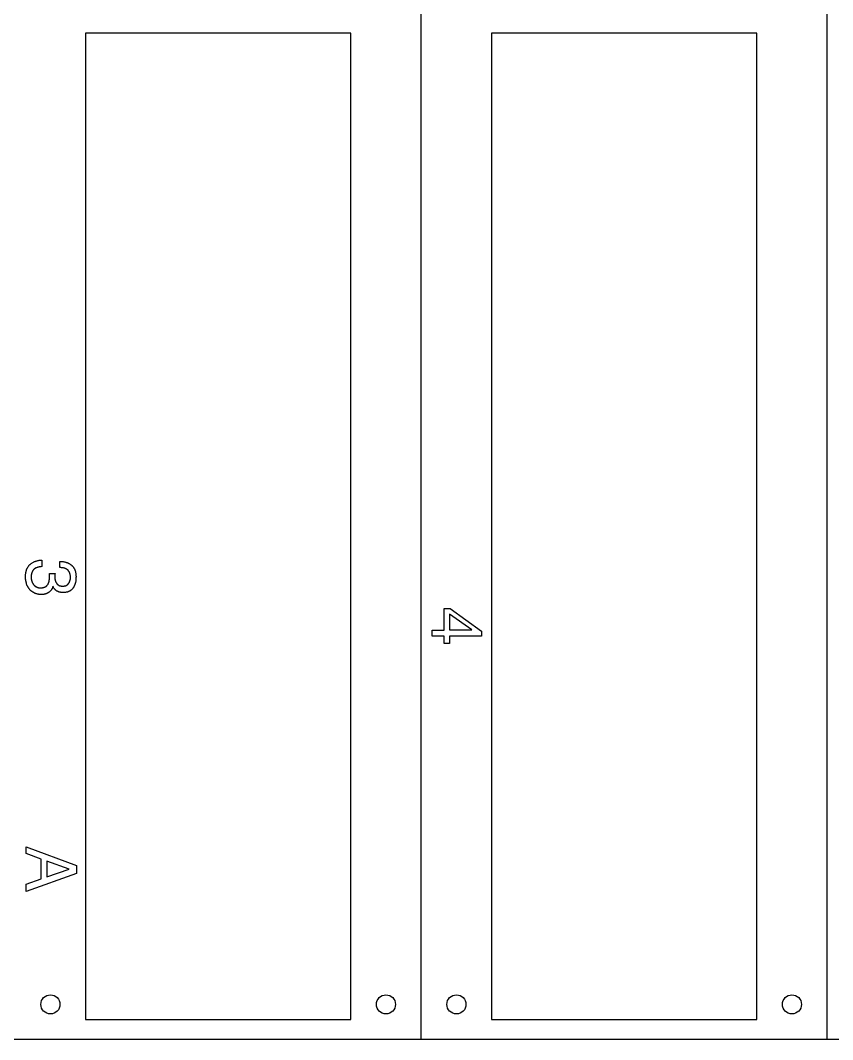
# Model space of a CAD drawing. Extents: x 0 to 323, y 0 to 407.
# Drawn here: x 81.2 to 161.9, y 0 to 101.3 of the extents above; entities that cross this region are included whole.
import ezdxf

# ---------------------------------------------------------------- set-up
doc = ezdxf.new("R2010")
doc.units = 0
for name, color, linetype in [('BORDER', 7, 'CONTINUOUS'), ('GRID_PCB_EX', 6, 'CONTINUOUS'), ('SCREWS-BORDER', 3, 'CONTINUOUS'), ('TEXT_LAYER$TXT_03', 4, 'CONTINUOUS'), ('TEXT_LAYER$TXT_04', 4, 'CONTINUOUS'), ('TEXT_LAYER$TXT_AMICA', 4, 'CONTINUOUS')]:
    doc.layers.add(name, color=color, linetype=linetype)

msp = doc.modelspace()

# ---------------------------------------------------------------- linework, layer by layer
at = {"layer": 'BORDER'}
for p, q in [((120.99, 0), (120.99, 406.96)), ((161.32, 0), (161.32, 406.96)), ((322.64, 0), (0, 0))]:
    msp.add_line(p, q, dxfattribs=at)
at = {"layer": 'GRID_PCB_EX'}
for p, q in [((87.66, 99.99), (87.66, 2)), ((113.99, 99.99), (87.66, 99.99)), ((113.99, 2), (113.99, 99.99)), ((127.99, 99.99), (127.99, 2)), ((154.32, 99.99), (127.99, 99.99)), ((154.32, 2), (154.32, 99.99)), ((87.66, 2), (113.99, 2)), ((127.99, 2), (154.32, 2))]:
    msp.add_line(p, q, dxfattribs=at)
at = {"layer": 'SCREWS-BORDER'}
for centre in [(84.16, 3.5), (117.49, 3.5), (124.49, 3.5), (157.82, 3.5)]:
    msp.add_circle(centre, 0.95, dxfattribs=at)
at = {"layer": 'TEXT_LAYER$TXT_03'}
for p, q in [((82.85, 47.58), (82.91, 47.6)), ((82.91, 47.6), (82.97, 47.61)), ((82.97, 47.61), (83.03, 47.62)), ((83.03, 47.62), (83.09, 47.62)), ((83.09, 47.62), (83.15, 47.63)), ((83.15, 47.63), (83.2, 47.63)), ((83.2, 47.63), (83.26, 47.63)), ((83.26, 47.63), (83.32, 47.63)), ((83.32, 47.63), (83.32, 46.99)), ((81.76, 46.57), (81.77, 46.61)), ((81.77, 46.61), (81.78, 46.65)), ((81.78, 46.65), (81.8, 46.7)), ((81.8, 46.7), (81.81, 46.74)), ((81.81, 46.74), (81.83, 46.77)), ((81.83, 46.77), (81.84, 46.81)), ((81.84, 46.81), (81.86, 46.85)), ((81.86, 46.85), (81.88, 46.88)), ((81.88, 46.88), (81.9, 46.92)), ((81.9, 46.92), (81.92, 46.95)), ((81.92, 46.95), (81.94, 46.99)), ((81.94, 46.99), (81.96, 47.02)), ((81.96, 47.02), (81.98, 47.05)), ((81.98, 47.05), (82.01, 47.08)), ((82.01, 47.08), (82.03, 47.11)), ((82.03, 47.11), (82.06, 47.14)), ((82.06, 47.14), (82.08, 47.17)), ((82.08, 47.17), (82.11, 47.19)), ((82.11, 47.19), (82.14, 47.22)), ((82.14, 47.22), (82.17, 47.24)), ((82.17, 47.24), (82.21, 47.28)), ((82.21, 47.28), (82.26, 47.31)), ((82.26, 47.31), (82.31, 47.35)), ((82.31, 47.35), (82.36, 47.38)), ((82.36, 47.38), (82.41, 47.41)), ((82.4, 46.58), (82.39, 46.57)), ((82.41, 46.6), (82.4, 46.58)), ((82.41, 47.41), (82.47, 47.44)), ((82.42, 46.61), (82.41, 46.6)), ((82.43, 46.63), (82.42, 46.62)), ((82.42, 46.62), (82.42, 46.61)), ((82.44, 46.64), (82.43, 46.63)), ((82.45, 46.65), (82.44, 46.64)), ((82.46, 46.66), (82.45, 46.65)), ((82.47, 46.67), (82.46, 46.66)), ((82.47, 47.44), (82.52, 47.46)), ((82.48, 46.68), (82.47, 46.67)), ((82.49, 46.69), (82.48, 46.68)), ((82.5, 46.7), (82.49, 46.69)), ((82.51, 46.72), (82.5, 46.71)), ((82.5, 46.71), (82.5, 46.7)), ((82.52, 46.73), (82.51, 46.72)), ((82.52, 47.46), (82.57, 47.49)), ((82.53, 46.74), (82.52, 46.73)), ((82.55, 46.75), (82.53, 46.74)), ((82.56, 46.76), (82.55, 46.75)), ((82.57, 46.77), (82.56, 46.76)), ((82.57, 47.49), (82.63, 47.51)), ((82.58, 46.78), (82.57, 46.77)), ((82.59, 46.79), (82.58, 46.78)), ((82.6, 46.79), (82.59, 46.79)), ((82.61, 46.8), (82.6, 46.79)), ((82.62, 46.81), (82.61, 46.8)), ((82.65, 46.82), (82.62, 46.81)), ((82.63, 47.51), (82.68, 47.53)), ((82.66, 46.83), (82.65, 46.82)), ((82.68, 46.84), (82.66, 46.83)), ((82.68, 47.53), (82.74, 47.55)), ((82.69, 46.85), (82.68, 46.84)), ((82.71, 46.86), (82.69, 46.85)), ((82.72, 46.86), (82.71, 46.86)), ((82.74, 46.87), (82.72, 46.86)), ((82.74, 47.55), (82.8, 47.57)), ((82.76, 46.88), (82.74, 46.87)), ((82.78, 46.89), (82.76, 46.88)), ((82.79, 46.89), (82.78, 46.89)), ((82.83, 46.91), (82.79, 46.89)), ((82.8, 47.57), (82.85, 47.58)), ((82.87, 46.92), (82.83, 46.91)), ((82.91, 46.93), (82.87, 46.92)), ((82.96, 46.94), (82.91, 46.93)), ((83, 46.95), (82.96, 46.94)), ((83.05, 46.96), (83, 46.95)), ((83.1, 46.97), (83.05, 46.96)), ((83.15, 46.97), (83.1, 46.97)), ((83.21, 46.98), (83.15, 46.97)), ((83.32, 46.99), (83.21, 46.98)), ((85.1, 47.51), (85.17, 47.51)), ((85.1, 46.9), (85.1, 47.51)), ((85.15, 46.9), (85.1, 46.9)), ((85.2, 46.9), (85.15, 46.9)), ((85.17, 47.51), (85.23, 47.51)), ((85.25, 46.89), (85.2, 46.9)), ((85.23, 47.51), (85.3, 47.5)), ((85.3, 46.89), (85.25, 46.89)), ((85.3, 47.5), (85.36, 47.5)), ((85.34, 46.88), (85.3, 46.89)), ((85.38, 46.88), (85.34, 46.88)), ((85.36, 47.5), (85.42, 47.49)), ((85.43, 46.87), (85.38, 46.88)), ((85.42, 47.49), (85.49, 47.48)), ((85.47, 46.86), (85.43, 46.87)), ((85.51, 46.85), (85.47, 46.86)), ((85.49, 47.48), (85.54, 47.47)), ((85.54, 46.84), (85.51, 46.85)), ((85.54, 47.47), (85.6, 47.46)), ((85.58, 46.83), (85.54, 46.84)), ((85.6, 46.82), (85.58, 46.83)), ((85.6, 47.46), (85.66, 47.44)), ((85.62, 46.82), (85.6, 46.82)), ((85.63, 46.81), (85.62, 46.82)), ((85.65, 46.8), (85.63, 46.81)), ((85.66, 46.8), (85.65, 46.8)), ((85.66, 47.44), (85.72, 47.43)), ((85.68, 46.79), (85.66, 46.8)), ((85.7, 46.78), (85.68, 46.79)), ((85.71, 46.77), (85.7, 46.78)), ((85.73, 46.77), (85.71, 46.77)), ((85.72, 47.43), (85.74, 47.42)), ((85.74, 46.76), (85.73, 46.77)), ((85.74, 47.42), (85.77, 47.41)), ((85.75, 46.75), (85.74, 46.76)), ((85.76, 46.74), (85.75, 46.75)), ((85.78, 46.74), (85.76, 46.74)), ((85.77, 47.41), (85.8, 47.4)), ((85.79, 46.73), (85.78, 46.74)), ((85.8, 46.72), (85.79, 46.73)), ((85.8, 47.4), (85.82, 47.39)), ((85.81, 46.71), (85.8, 46.72)), ((85.82, 46.7), (85.81, 46.71)), ((85.82, 47.39), (85.85, 47.38)), ((85.84, 46.69), (85.82, 46.7)), ((85.85, 46.68), (85.84, 46.69)), ((85.85, 47.38), (85.88, 47.37)), ((85.86, 46.68), (85.85, 46.68)), ((85.87, 46.67), (85.86, 46.68)), ((85.88, 46.66), (85.87, 46.67)), ((85.88, 47.37), (85.9, 47.36)), ((85.89, 46.65), (85.88, 46.66)), ((85.9, 46.64), (85.89, 46.65)), ((85.9, 47.36), (85.93, 47.34)), ((85.91, 46.63), (85.9, 46.64)), ((85.92, 46.62), (85.91, 46.63)), ((85.93, 46.61), (85.92, 46.62)), ((85.93, 47.34), (85.95, 47.33)), ((85.94, 46.6), (85.93, 46.61)), ((85.95, 46.59), (85.94, 46.6)), ((85.95, 47.33), (85.98, 47.32)), ((85.96, 46.57), (85.95, 46.59)), ((85.98, 47.32), (86, 47.31)), ((86, 47.31), (86.03, 47.29)), ((86.03, 47.29), (86.07, 47.27)), ((86.07, 47.27), (86.11, 47.24)), ((86.11, 47.24), (86.13, 47.23)), ((86.13, 47.23), (86.15, 47.22)), ((86.15, 47.22), (86.17, 47.2)), ((86.17, 47.2), (86.19, 47.19)), ((86.19, 47.19), (86.2, 47.18)), ((86.2, 47.18), (86.22, 47.16)), ((86.22, 47.16), (86.24, 47.15)), ((86.24, 47.15), (86.26, 47.13)), ((86.26, 47.13), (86.27, 47.12)), ((86.27, 47.12), (86.29, 47.1)), ((86.29, 47.1), (86.31, 47.09)), ((86.31, 47.09), (86.32, 47.07)), ((86.32, 47.07), (86.34, 47.05)), ((86.34, 47.05), (86.35, 47.04)), ((86.35, 47.04), (86.37, 47.02)), ((86.37, 47.02), (86.38, 47)), ((86.38, 47), (86.4, 46.99)), ((86.4, 46.99), (86.41, 46.97)), ((86.41, 46.97), (86.43, 46.95)), ((86.43, 46.95), (86.44, 46.93)), ((86.44, 46.93), (86.45, 46.91)), ((86.45, 46.91), (86.47, 46.89)), ((86.47, 46.89), (86.48, 46.88)), ((86.48, 46.88), (86.49, 46.86)), ((86.49, 46.86), (86.5, 46.84)), ((86.5, 46.84), (86.51, 46.82)), ((86.51, 46.82), (86.53, 46.8)), ((86.53, 46.8), (86.54, 46.78)), ((86.54, 46.78), (86.55, 46.76)), ((86.55, 46.76), (86.56, 46.73)), ((86.56, 46.73), (86.57, 46.71)), ((86.57, 46.71), (86.58, 46.69)), ((86.58, 46.69), (86.59, 46.65)), ((86.59, 46.65), (86.61, 46.6)), ((86.61, 46.6), (86.63, 46.56)), ((81.69, 46.1), (81.7, 46.15)), ((81.69, 46.04), (81.69, 46.1)), ((81.69, 45.99), (81.69, 46.04)), ((81.69, 45.89), (81.69, 45.99)), ((81.7, 45.83), (81.69, 45.89)), ((81.7, 46.25), (81.71, 46.3)), ((81.7, 46.2), (81.7, 46.25)), ((81.7, 46.15), (81.7, 46.2)), ((81.7, 45.78), (81.7, 45.83)), ((81.7, 45.73), (81.7, 45.78)), ((81.71, 45.69), (81.7, 45.73)), ((81.71, 46.3), (81.72, 46.34)), ((81.71, 45.64), (81.71, 45.69)), ((81.72, 45.59), (81.71, 45.64)), ((81.72, 46.39), (81.73, 46.44)), ((81.72, 46.34), (81.72, 46.39)), ((81.73, 45.54), (81.72, 45.59)), ((81.73, 46.44), (81.74, 46.48)), ((81.74, 46.48), (81.75, 46.53)), ((81.75, 46.53), (81.76, 46.57)), ((82.26, 46.1), (82.25, 46.07)), ((82.25, 46.07), (82.25, 46.03)), ((82.25, 46.03), (82.25, 45.99)), ((82.25, 45.99), (82.25, 45.96)), ((82.25, 45.96), (82.25, 45.9)), ((82.25, 45.9), (82.25, 45.87)), ((82.25, 45.87), (82.25, 45.84)), ((82.25, 45.84), (82.26, 45.81)), ((82.27, 46.21), (82.26, 46.18)), ((82.26, 46.18), (82.26, 46.14)), ((82.26, 46.14), (82.26, 46.1)), ((82.26, 45.81), (82.26, 45.78)), ((82.26, 45.78), (82.26, 45.75)), ((82.26, 45.75), (82.27, 45.73)), ((82.28, 46.28), (82.27, 46.24)), ((82.27, 46.24), (82.27, 46.21)), ((82.27, 45.73), (82.27, 45.7)), ((82.27, 45.7), (82.28, 45.67)), ((82.29, 46.31), (82.28, 46.28)), ((82.28, 45.67), (82.28, 45.65)), ((82.28, 45.65), (82.29, 45.62)), ((82.3, 46.34), (82.29, 46.31)), ((82.29, 45.62), (82.29, 45.59)), ((82.29, 45.59), (82.3, 45.57)), ((82.31, 46.4), (82.3, 46.37)), ((82.3, 46.37), (82.3, 46.34)), ((82.32, 46.43), (82.31, 46.4)), ((82.34, 46.45), (82.32, 46.43)), ((82.35, 46.48), (82.34, 46.45)), ((82.36, 46.51), (82.35, 46.48)), ((82.37, 46.52), (82.36, 46.51)), ((82.38, 46.55), (82.37, 46.53)), ((82.37, 46.53), (82.37, 46.52)), ((82.39, 46.56), (82.38, 46.55)), ((82.39, 46.57), (82.39, 46.56)), ((84.03, 45.56), (84.04, 45.62)), ((84.04, 45.62), (84.05, 45.67)), ((84.05, 45.67), (84.06, 45.73)), ((84.06, 45.73), (84.07, 45.79)), ((84.07, 45.85), (84.08, 45.92)), ((84.07, 45.79), (84.07, 45.85)), ((84.08, 46.3), (84.62, 46.3)), ((84.08, 46.17), (84.08, 46.3)), ((84.08, 46.05), (84.08, 46.17)), ((84.08, 45.98), (84.08, 46.05)), ((84.08, 45.92), (84.08, 45.98)), ((84.61, 46.21), (84.6, 46.14)), ((84.6, 46.14), (84.6, 46.08)), ((84.6, 46.08), (84.6, 46)), ((84.6, 46), (84.6, 45.96)), ((84.6, 45.96), (84.6, 45.92)), ((84.6, 45.92), (84.6, 45.88)), ((84.6, 45.88), (84.61, 45.84)), ((84.62, 46.3), (84.61, 46.21)), ((84.61, 45.84), (84.61, 45.8)), ((84.61, 45.8), (84.61, 45.76)), ((84.61, 45.76), (84.62, 45.73)), ((84.62, 45.73), (84.63, 45.69)), ((84.63, 45.69), (84.63, 45.65)), ((84.63, 45.65), (84.64, 45.62)), ((84.64, 45.62), (84.65, 45.59)), ((84.65, 45.59), (84.66, 45.56)), ((85.96, 46.56), (85.96, 46.57)), ((85.97, 46.55), (85.96, 46.56)), ((85.98, 46.54), (85.97, 46.55)), ((85.99, 46.53), (85.98, 46.54)), ((86, 46.52), (85.99, 46.53)), ((86, 46.51), (86, 46.52)), ((86.01, 46.49), (86, 46.51)), ((86.02, 46.48), (86.01, 46.49)), ((86.03, 46.47), (86.02, 46.48)), ((86.03, 46.46), (86.03, 46.47)), ((86.04, 46.44), (86.03, 46.46)), ((86.05, 46.43), (86.04, 46.44)), ((86.05, 46.42), (86.05, 46.43)), ((86.06, 46.4), (86.05, 46.42)), ((86.07, 46.37), (86.06, 46.4)), ((86.08, 46.35), (86.07, 46.37)), ((86.09, 46.32), (86.08, 46.35)), ((86.1, 46.29), (86.09, 46.32)), ((86.09, 45.57), (86.1, 45.59)), ((86.09, 45.55), (86.09, 45.57)), ((86.11, 46.26), (86.1, 46.29)), ((86.1, 45.61), (86.11, 45.63)), ((86.1, 45.59), (86.1, 45.61)), ((86.12, 46.23), (86.11, 46.26)), ((86.11, 45.63), (86.12, 45.65)), ((86.12, 46.19), (86.12, 46.23)), ((86.13, 46.16), (86.12, 46.19)), ((86.12, 45.68), (86.13, 45.7)), ((86.12, 45.67), (86.12, 45.68)), ((86.12, 45.65), (86.12, 45.67)), ((86.13, 46.13), (86.13, 46.16)), ((86.14, 46.09), (86.13, 46.13)), ((86.13, 45.72), (86.14, 45.74)), ((86.13, 45.7), (86.13, 45.72)), ((86.14, 46.06), (86.14, 46.09)), ((86.14, 46.02), (86.14, 46.06)), ((86.15, 45.99), (86.14, 46.02)), ((86.14, 45.83), (86.15, 45.85)), ((86.14, 45.81), (86.14, 45.83)), ((86.14, 45.79), (86.14, 45.81)), ((86.14, 45.76), (86.14, 45.79)), ((86.14, 45.74), (86.14, 45.76)), ((86.15, 45.95), (86.15, 45.99)), ((86.15, 45.91), (86.15, 45.95)), ((86.15, 45.89), (86.15, 45.91)), ((86.15, 45.87), (86.15, 45.89)), ((86.15, 45.85), (86.15, 45.87)), ((86.63, 46.56), (86.64, 46.51)), ((86.64, 46.51), (86.65, 46.46)), ((86.65, 46.46), (86.66, 46.41)), ((86.66, 46.41), (86.67, 46.36)), ((86.67, 46.36), (86.68, 46.31)), ((86.68, 45.58), (86.67, 45.54)), ((86.68, 46.31), (86.69, 46.26)), ((86.69, 45.62), (86.68, 45.58)), ((86.69, 46.26), (86.7, 46.2)), ((86.7, 45.79), (86.69, 45.71)), ((86.69, 45.71), (86.69, 45.62)), ((86.7, 46.2), (86.7, 46.15)), ((86.7, 46.15), (86.7, 46.09)), ((86.7, 46.09), (86.71, 46.03)), ((86.71, 45.98), (86.7, 45.88)), ((86.7, 45.88), (86.7, 45.79)), ((86.71, 46.03), (86.71, 45.98)), ((81.74, 45.5), (81.73, 45.54)), ((81.74, 45.45), (81.74, 45.5)), ((81.75, 45.41), (81.74, 45.45)), ((81.77, 45.37), (81.75, 45.41)), ((81.78, 45.32), (81.77, 45.37)), ((81.79, 45.28), (81.78, 45.32)), ((81.8, 45.24), (81.79, 45.28)), ((81.82, 45.2), (81.8, 45.24)), ((81.83, 45.16), (81.82, 45.2)), ((81.85, 45.12), (81.83, 45.16)), ((81.86, 45.08), (81.85, 45.12)), ((81.88, 45.05), (81.86, 45.08)), ((81.9, 45.01), (81.88, 45.05)), ((81.92, 44.97), (81.9, 45.01)), ((81.94, 44.94), (81.92, 44.97)), ((81.96, 44.91), (81.94, 44.94)), ((81.98, 44.87), (81.96, 44.91)), ((82.01, 44.84), (81.98, 44.87)), ((82.03, 44.81), (82.01, 44.84)), ((82.05, 44.78), (82.03, 44.81)), ((82.08, 44.74), (82.05, 44.78)), ((82.1, 44.71), (82.08, 44.74)), ((82.13, 44.69), (82.1, 44.71)), ((82.16, 44.66), (82.13, 44.69)), ((82.19, 44.63), (82.16, 44.66)), ((82.22, 44.6), (82.19, 44.63)), ((82.25, 44.58), (82.22, 44.6)), ((82.28, 44.55), (82.25, 44.58)), ((82.3, 45.57), (82.31, 45.54)), ((82.31, 45.54), (82.32, 45.52)), ((82.32, 45.52), (82.32, 45.5)), ((82.32, 45.5), (82.33, 45.47)), ((82.33, 45.47), (82.34, 45.45)), ((82.34, 45.45), (82.35, 45.43)), ((82.35, 45.43), (82.36, 45.4)), ((82.36, 45.4), (82.37, 45.38)), ((82.37, 45.38), (82.38, 45.36)), ((82.38, 45.36), (82.4, 45.34)), ((82.4, 45.34), (82.41, 45.32)), ((82.41, 45.32), (82.42, 45.3)), ((82.42, 45.3), (82.44, 45.28)), ((82.44, 45.28), (82.45, 45.26)), ((82.45, 45.26), (82.46, 45.24)), ((82.46, 45.24), (82.48, 45.22)), ((82.48, 45.22), (82.49, 45.2)), ((82.49, 45.2), (82.51, 45.18)), ((82.51, 45.18), (82.53, 45.16)), ((82.53, 45.16), (82.54, 45.14)), ((82.54, 45.14), (82.56, 45.13)), ((82.56, 45.13), (82.58, 45.11)), ((82.58, 45.11), (82.59, 45.09)), ((82.59, 45.09), (82.61, 45.08)), ((82.61, 45.08), (82.63, 45.07)), ((82.63, 45.07), (82.65, 45.05)), ((82.65, 45.05), (82.67, 45.04)), ((82.67, 45.04), (82.69, 45.02)), ((82.69, 45.02), (82.71, 45.01)), ((82.71, 45.01), (82.72, 45)), ((82.72, 45), (82.74, 44.99)), ((82.74, 44.99), (82.76, 44.98)), ((82.76, 44.98), (82.78, 44.97)), ((82.78, 44.97), (82.81, 44.96)), ((82.81, 44.96), (82.83, 44.95)), ((82.83, 44.95), (82.85, 44.94)), ((82.85, 44.94), (82.87, 44.93)), ((82.87, 44.93), (82.89, 44.93)), ((82.89, 44.93), (82.91, 44.92)), ((82.91, 44.92), (82.94, 44.92)), ((82.94, 44.92), (82.96, 44.91)), ((82.96, 44.91), (82.98, 44.9)), ((82.98, 44.9), (83.01, 44.9)), ((83.01, 44.9), (83.03, 44.9)), ((83.03, 44.9), (83.05, 44.89)), ((83.05, 44.89), (83.08, 44.89)), ((83.08, 44.89), (83.1, 44.89)), ((83.1, 44.89), (83.13, 44.89)), ((83.13, 44.89), (83.15, 44.89)), ((83.15, 44.89), (83.18, 44.89)), ((83.18, 44.89), (83.21, 44.89)), ((83.21, 44.89), (83.24, 44.89)), ((83.24, 44.89), (83.27, 44.89)), ((83.27, 44.89), (83.3, 44.89)), ((83.3, 44.89), (83.33, 44.89)), ((83.33, 44.89), (83.35, 44.9)), ((83.35, 44.9), (83.38, 44.9)), ((83.38, 44.9), (83.41, 44.91)), ((83.41, 44.91), (83.44, 44.91)), ((83.44, 44.91), (83.46, 44.92)), ((83.46, 44.92), (83.49, 44.92)), ((83.49, 44.92), (83.51, 44.93)), ((83.51, 44.93), (83.54, 44.94)), ((83.54, 44.94), (83.56, 44.95)), ((83.56, 44.95), (83.58, 44.95)), ((83.58, 44.95), (83.6, 44.96)), ((83.6, 44.96), (83.63, 44.97)), ((83.63, 44.97), (83.65, 44.98)), ((83.65, 44.98), (83.67, 45)), ((83.67, 45), (83.68, 45)), ((83.68, 45), (83.69, 45.01)), ((83.69, 45.01), (83.7, 45.01)), ((83.7, 45.01), (83.71, 45.02)), ((83.71, 45.02), (83.72, 45.03)), ((83.72, 45.03), (83.73, 45.03)), ((83.73, 45.03), (83.74, 45.04)), ((83.74, 45.05), (83.75, 45.05)), ((83.74, 45.04), (83.74, 45.05)), ((83.75, 45.05), (83.76, 45.06)), ((83.76, 45.06), (83.77, 45.07)), ((83.77, 45.07), (83.78, 45.07)), ((83.78, 45.07), (83.79, 45.08)), ((83.79, 45.08), (83.8, 45.09)), ((83.8, 45.1), (83.81, 45.11)), ((83.8, 45.09), (83.8, 45.1)), ((83.81, 45.11), (83.82, 45.11)), ((83.82, 45.11), (83.83, 45.12)), ((83.83, 45.13), (83.84, 45.14)), ((83.83, 45.12), (83.83, 45.13)), ((83.84, 45.14), (83.85, 45.15)), ((83.85, 45.16), (83.86, 45.17)), ((83.85, 45.15), (83.85, 45.16)), ((83.86, 45.17), (83.87, 45.18)), ((83.87, 45.18), (83.88, 45.19)), ((83.87, 45.18), (83.87, 45.18)), ((83.88, 45.19), (83.89, 45.21)), ((83.89, 45.21), (83.91, 45.23)), ((83.91, 45.23), (83.92, 45.25)), ((83.92, 45.25), (83.93, 45.28)), ((83.93, 45.28), (83.94, 45.3)), ((83.94, 45.3), (83.95, 45.32)), ((83.95, 45.32), (83.96, 45.34)), ((83.96, 45.34), (83.97, 45.36)), ((83.97, 45.36), (83.98, 45.39)), ((83.98, 45.39), (83.99, 45.41)), ((83.99, 45.41), (84, 45.43)), ((84, 45.46), (84.01, 45.48)), ((84, 45.43), (84, 45.46)), ((84.01, 45.48), (84.02, 45.51)), ((84.02, 45.51), (84.03, 45.54)), ((84.03, 45.54), (84.03, 45.56)), ((84.14, 44.56), (84.13, 44.54)), ((84.16, 44.58), (84.14, 44.56)), ((84.17, 44.59), (84.16, 44.58)), ((84.19, 44.61), (84.17, 44.59)), ((84.2, 44.63), (84.19, 44.61)), ((84.22, 44.65), (84.2, 44.63)), ((84.23, 44.66), (84.22, 44.65)), ((84.24, 44.68), (84.23, 44.66)), ((84.26, 44.7), (84.24, 44.68)), ((84.27, 44.72), (84.26, 44.7)), ((84.28, 44.74), (84.27, 44.72)), ((84.29, 44.76), (84.28, 44.74)), ((84.31, 44.78), (84.29, 44.76)), ((84.32, 44.8), (84.31, 44.78)), ((84.33, 44.82), (84.32, 44.8)), ((84.34, 44.84), (84.33, 44.82)), ((84.35, 44.86), (84.34, 44.84)), ((84.36, 44.88), (84.35, 44.86)), ((84.37, 44.9), (84.36, 44.88)), ((84.38, 44.95), (84.37, 44.93)), ((84.37, 44.93), (84.37, 44.9)), ((84.39, 44.97), (84.38, 44.95)), ((84.4, 45), (84.39, 44.97)), ((84.41, 45.02), (84.4, 45)), ((84.41, 45.04), (84.41, 45.02)), ((84.42, 45.01), (84.41, 45.04)), ((84.44, 44.98), (84.42, 45.01)), ((84.45, 44.96), (84.44, 44.98)), ((84.47, 44.93), (84.45, 44.96)), ((84.48, 44.9), (84.47, 44.93)), ((84.5, 44.88), (84.48, 44.9)), ((84.51, 44.85), (84.5, 44.88)), ((84.53, 44.83), (84.51, 44.85)), ((84.55, 44.8), (84.53, 44.83)), ((84.56, 44.78), (84.55, 44.8)), ((84.58, 44.76), (84.56, 44.78)), ((84.6, 44.74), (84.58, 44.76)), ((84.62, 44.71), (84.6, 44.74)), ((84.64, 44.69), (84.62, 44.71)), ((84.66, 44.67), (84.64, 44.69)), ((84.66, 45.56), (84.67, 45.53)), ((84.68, 44.66), (84.66, 44.67)), ((84.67, 45.53), (84.68, 45.51)), ((84.68, 45.51), (84.68, 45.5)), ((84.68, 45.5), (84.69, 45.48)), ((84.7, 44.64), (84.68, 44.66)), ((84.69, 45.48), (84.7, 45.47)), ((84.7, 45.47), (84.7, 45.45)), ((84.7, 45.45), (84.71, 45.44)), ((84.72, 44.63), (84.7, 44.64)), ((84.71, 45.44), (84.72, 45.41)), ((84.72, 45.41), (84.73, 45.39)), ((84.74, 44.61), (84.72, 44.63)), ((84.73, 45.39), (84.75, 45.37)), ((84.76, 44.6), (84.74, 44.61)), ((84.75, 45.37), (84.75, 45.36)), ((84.75, 45.36), (84.76, 45.35)), ((84.76, 45.35), (84.77, 45.34)), ((84.78, 44.59), (84.76, 44.6)), ((84.77, 45.34), (84.78, 45.33)), ((84.78, 45.33), (84.78, 45.32)), ((84.78, 45.32), (84.79, 45.31)), ((84.8, 44.57), (84.78, 44.59)), ((84.79, 45.31), (84.8, 45.3)), ((84.8, 45.3), (84.81, 45.29)), ((84.81, 44.56), (84.8, 44.57)), ((84.81, 45.29), (84.81, 45.28)), ((84.81, 45.28), (84.82, 45.27)), ((84.83, 44.55), (84.81, 44.56)), ((84.82, 45.27), (84.83, 45.26)), ((84.83, 45.26), (84.84, 45.25)), ((84.84, 45.25), (84.85, 45.24)), ((84.85, 45.24), (84.86, 45.23)), ((84.86, 45.23), (84.87, 45.22)), ((84.87, 45.22), (84.88, 45.21)), ((84.87, 45.22), (84.87, 45.22)), ((84.88, 45.21), (84.89, 45.2)), ((84.89, 45.2), (84.9, 45.19)), ((84.9, 45.19), (84.91, 45.19)), ((84.91, 45.19), (84.92, 45.18)), ((84.92, 45.18), (84.93, 45.17)), ((84.93, 45.17), (84.94, 45.17)), ((84.94, 45.17), (84.95, 45.16)), ((84.95, 45.16), (84.96, 45.15)), ((84.96, 45.15), (84.97, 45.15)), ((84.97, 45.15), (84.98, 45.14)), ((84.98, 45.14), (85, 45.14)), ((85, 45.14), (85.01, 45.13)), ((85.01, 45.13), (85.02, 45.12)), ((85.02, 45.12), (85.03, 45.12)), ((85.03, 45.12), (85.04, 45.11)), ((85.04, 45.11), (85.05, 45.11)), ((85.05, 45.11), (85.06, 45.1)), ((85.06, 45.1), (85.08, 45.1)), ((85.08, 45.1), (85.09, 45.1)), ((85.09, 45.1), (85.1, 45.09)), ((85.1, 45.09), (85.11, 45.09)), ((85.11, 45.09), (85.14, 45.08)), ((85.14, 45.08), (85.16, 45.07)), ((85.16, 45.07), (85.19, 45.07)), ((85.19, 45.07), (85.22, 45.06)), ((85.22, 45.06), (85.24, 45.06)), ((85.24, 45.06), (85.27, 45.06)), ((85.27, 45.06), (85.3, 45.05)), ((85.3, 45.05), (85.33, 45.05)), ((85.33, 45.05), (85.36, 45.05)), ((85.36, 45.05), (85.39, 45.05)), ((85.39, 45.05), (85.41, 45.05)), ((85.41, 45.05), (85.43, 45.05)), ((85.43, 45.05), (85.46, 45.05)), ((85.46, 45.05), (85.48, 45.05)), ((85.48, 45.05), (85.5, 45.06)), ((85.5, 45.06), (85.52, 45.06)), ((85.52, 45.06), (85.54, 45.06)), ((85.54, 45.06), (85.56, 45.07)), ((85.56, 45.07), (85.58, 45.07)), ((85.58, 45.07), (85.6, 45.08)), ((85.6, 45.08), (85.62, 45.08)), ((85.62, 45.08), (85.64, 45.09)), ((85.64, 45.09), (85.66, 45.09)), ((85.66, 45.09), (85.68, 45.1)), ((85.68, 45.1), (85.69, 45.11)), ((85.69, 45.11), (85.71, 45.11)), ((85.71, 45.11), (85.73, 45.12)), ((85.73, 45.12), (85.75, 45.13)), ((85.75, 45.13), (85.76, 45.14)), ((85.76, 45.14), (85.78, 45.15)), ((85.78, 45.15), (85.8, 45.16)), ((85.8, 45.16), (85.81, 45.17)), ((85.81, 45.17), (85.83, 45.18)), ((85.83, 45.18), (85.84, 45.2)), ((85.84, 45.2), (85.86, 45.21)), ((85.86, 45.21), (85.87, 45.22)), ((85.87, 45.22), (85.88, 45.23)), ((85.88, 45.23), (85.9, 45.25)), ((85.9, 45.25), (85.91, 45.26)), ((85.91, 45.26), (85.93, 45.28)), ((85.93, 45.28), (85.94, 45.29)), ((85.94, 45.29), (85.95, 45.31)), ((85.95, 45.31), (85.96, 45.32)), ((85.96, 45.32), (85.97, 45.34)), ((85.97, 45.34), (85.99, 45.36)), ((85.99, 45.36), (86, 45.37)), ((86, 45.37), (86.01, 45.39)), ((86.01, 45.39), (86.02, 45.41)), ((86.02, 45.41), (86.03, 45.43)), ((86.03, 45.43), (86.04, 45.44)), ((86.06, 44.56), (86.03, 44.54)), ((86.04, 45.44), (86.05, 45.46)), ((86.05, 45.48), (86.06, 45.5)), ((86.05, 45.46), (86.05, 45.48)), ((86.06, 45.5), (86.07, 45.51)), ((86.08, 44.57), (86.06, 44.56)), ((86.07, 45.51), (86.08, 45.53)), ((86.08, 45.53), (86.09, 45.55)), ((86.11, 44.59), (86.08, 44.57)), ((86.14, 44.61), (86.11, 44.59)), ((86.16, 44.62), (86.14, 44.61)), ((86.19, 44.64), (86.16, 44.62)), ((86.21, 44.66), (86.19, 44.64)), ((86.24, 44.68), (86.21, 44.66)), ((86.26, 44.7), (86.24, 44.68)), ((86.29, 44.73), (86.26, 44.7)), ((86.31, 44.75), (86.29, 44.73)), ((86.33, 44.77), (86.31, 44.75)), ((86.35, 44.8), (86.33, 44.77)), ((86.37, 44.82), (86.35, 44.8)), ((86.39, 44.85), (86.37, 44.82)), ((86.41, 44.87), (86.39, 44.85)), ((86.43, 44.9), (86.41, 44.87)), ((86.45, 44.93), (86.43, 44.9)), ((86.47, 44.96), (86.45, 44.93)), ((86.49, 44.99), (86.47, 44.96)), ((86.5, 45.02), (86.49, 44.99)), ((86.52, 45.05), (86.5, 45.02)), ((86.53, 45.08), (86.52, 45.05)), ((86.55, 45.11), (86.53, 45.08)), ((86.56, 45.14), (86.55, 45.11)), ((86.58, 45.18), (86.56, 45.14)), ((86.59, 45.21), (86.58, 45.18)), ((86.6, 45.24), (86.59, 45.21)), ((86.61, 45.28), (86.6, 45.24)), ((86.62, 45.31), (86.61, 45.28)), ((86.63, 45.35), (86.62, 45.31)), ((86.64, 45.39), (86.63, 45.35)), ((86.65, 45.43), (86.64, 45.39)), ((86.66, 45.46), (86.65, 45.43)), ((86.67, 45.5), (86.66, 45.46)), ((86.67, 45.54), (86.67, 45.5)), ((82.31, 44.53), (82.28, 44.55)), ((82.34, 44.51), (82.31, 44.53)), ((82.37, 44.48), (82.34, 44.51)), ((82.4, 44.46), (82.37, 44.48)), ((82.43, 44.44), (82.4, 44.46)), ((82.46, 44.42), (82.43, 44.44)), ((82.5, 44.41), (82.46, 44.42)), ((82.53, 44.39), (82.5, 44.41)), ((82.57, 44.37), (82.53, 44.39)), ((82.6, 44.36), (82.57, 44.37)), ((82.64, 44.34), (82.6, 44.36)), ((82.67, 44.33), (82.64, 44.34)), ((82.71, 44.31), (82.67, 44.33)), ((82.74, 44.3), (82.71, 44.31)), ((82.78, 44.29), (82.74, 44.3)), ((82.82, 44.28), (82.78, 44.29)), ((82.86, 44.27), (82.82, 44.28)), ((82.9, 44.26), (82.86, 44.27)), ((82.94, 44.25), (82.9, 44.26)), ((82.98, 44.25), (82.94, 44.25)), ((83.02, 44.24), (82.98, 44.25)), ((83.06, 44.24), (83.02, 44.24)), ((83.1, 44.23), (83.06, 44.24)), ((83.14, 44.23), (83.1, 44.23)), ((83.18, 44.23), (83.14, 44.23)), ((83.23, 44.23), (83.18, 44.23)), ((83.27, 44.23), (83.23, 44.23)), ((83.32, 44.23), (83.27, 44.23)), ((83.38, 44.23), (83.32, 44.23)), ((83.43, 44.23), (83.38, 44.23)), ((83.45, 44.24), (83.43, 44.23)), ((83.48, 44.24), (83.45, 44.24)), ((83.5, 44.24), (83.48, 44.24)), ((83.53, 44.25), (83.5, 44.24)), ((83.55, 44.25), (83.53, 44.25)), ((83.58, 44.26), (83.55, 44.25)), ((83.6, 44.26), (83.58, 44.26)), ((83.62, 44.27), (83.6, 44.26)), ((83.65, 44.27), (83.62, 44.27)), ((83.67, 44.28), (83.65, 44.27)), ((83.69, 44.29), (83.67, 44.28)), ((83.72, 44.29), (83.69, 44.29)), ((83.74, 44.3), (83.72, 44.29)), ((83.76, 44.31), (83.74, 44.3)), ((83.78, 44.32), (83.76, 44.31)), ((83.8, 44.33), (83.78, 44.32)), ((83.83, 44.34), (83.8, 44.33)), ((83.85, 44.35), (83.83, 44.34)), ((83.87, 44.36), (83.85, 44.35)), ((83.89, 44.37), (83.87, 44.36)), ((83.91, 44.38), (83.89, 44.37)), ((83.93, 44.39), (83.91, 44.38)), ((83.95, 44.4), (83.93, 44.39)), ((83.97, 44.42), (83.95, 44.4)), ((83.99, 44.43), (83.97, 44.42)), ((84.01, 44.44), (83.99, 44.43)), ((84.02, 44.46), (84.01, 44.44)), ((84.04, 44.47), (84.02, 44.46)), ((84.06, 44.48), (84.04, 44.47)), ((84.08, 44.5), (84.06, 44.48)), ((84.09, 44.51), (84.08, 44.5)), ((84.11, 44.53), (84.09, 44.51)), ((84.13, 44.54), (84.11, 44.53)), ((84.85, 44.54), (84.83, 44.55)), ((84.88, 44.53), (84.85, 44.54)), ((84.9, 44.52), (84.88, 44.53)), ((84.92, 44.51), (84.9, 44.52)), ((84.94, 44.5), (84.92, 44.51)), ((84.96, 44.49), (84.94, 44.5)), ((84.98, 44.48), (84.96, 44.49)), ((85.01, 44.47), (84.98, 44.48)), ((85.03, 44.47), (85.01, 44.47)), ((85.05, 44.46), (85.03, 44.47)), ((85.08, 44.45), (85.05, 44.46)), ((85.1, 44.45), (85.08, 44.45)), ((85.12, 44.44), (85.1, 44.45)), ((85.15, 44.44), (85.12, 44.44)), ((85.17, 44.43), (85.15, 44.44)), ((85.2, 44.43), (85.17, 44.43)), ((85.22, 44.42), (85.2, 44.43)), ((85.25, 44.42), (85.22, 44.42)), ((85.28, 44.42), (85.25, 44.42)), ((85.3, 44.42), (85.28, 44.42)), ((85.33, 44.42), (85.3, 44.42)), ((85.36, 44.41), (85.33, 44.42)), ((85.41, 44.41), (85.36, 44.41)), ((85.45, 44.41), (85.41, 44.41)), ((85.49, 44.41), (85.45, 44.41)), ((85.53, 44.42), (85.49, 44.41)), ((85.57, 44.42), (85.53, 44.42)), ((85.6, 44.42), (85.57, 44.42)), ((85.64, 44.43), (85.6, 44.42)), ((85.67, 44.43), (85.64, 44.43)), ((85.71, 44.44), (85.67, 44.43)), ((85.74, 44.45), (85.71, 44.44)), ((85.78, 44.45), (85.74, 44.45)), ((85.81, 44.46), (85.78, 44.45)), ((85.84, 44.47), (85.81, 44.46)), ((85.88, 44.48), (85.84, 44.47)), ((85.91, 44.49), (85.88, 44.48)), ((85.94, 44.5), (85.91, 44.49)), ((85.97, 44.52), (85.94, 44.5)), ((86, 44.53), (85.97, 44.52)), ((86.03, 44.54), (86, 44.53))]:
    msp.add_line(p, q, dxfattribs=at)
at = {"layer": 'TEXT_LAYER$TXT_04'}
for p, q in [((123.28, 42.82), (123.88, 42.82)), ((123.28, 40.69), (123.28, 42.82)), ((123.88, 42.82), (126.97, 40.59)), ((123.81, 42.26), (123.81, 40.7)), ((126.02, 40.7), (123.81, 42.26)), ((122.09, 40.07), (122.09, 40.69)), ((122.09, 40.69), (123.28, 40.69)), ((123.81, 40.7), (126.02, 40.7)), ((126.97, 40.59), (126.97, 40.07)), ((123.28, 40.07), (122.09, 40.07)), ((123.28, 39.35), (123.28, 40.07)), ((123.81, 40.07), (123.81, 39.35)), ((126.97, 40.07), (123.81, 40.07)), ((123.81, 39.35), (123.28, 39.35))]:
    msp.add_line(p, q, dxfattribs=at)
at = {"layer": 'TEXT_LAYER$TXT_AMICA'}
for p, q in [((81.75, 19.17), (86.75, 17.29)), ((81.75, 18.48), (81.75, 19.17)), ((83.25, 17.93), (81.75, 18.48)), ((83.25, 15.96), (83.25, 17.93)), ((83.8, 17.74), (83.8, 16.17)), ((86.01, 16.93), (83.8, 17.74)), ((86.75, 17.29), (86.75, 16.52)), ((86.75, 16.52), (81.75, 14.71)), ((83.8, 16.17), (86.01, 16.93)), ((81.75, 15.45), (83.25, 15.96)), ((81.75, 14.71), (81.75, 15.45))]:
    msp.add_line(p, q, dxfattribs=at)

doc.saveas('drawing.dxf')
